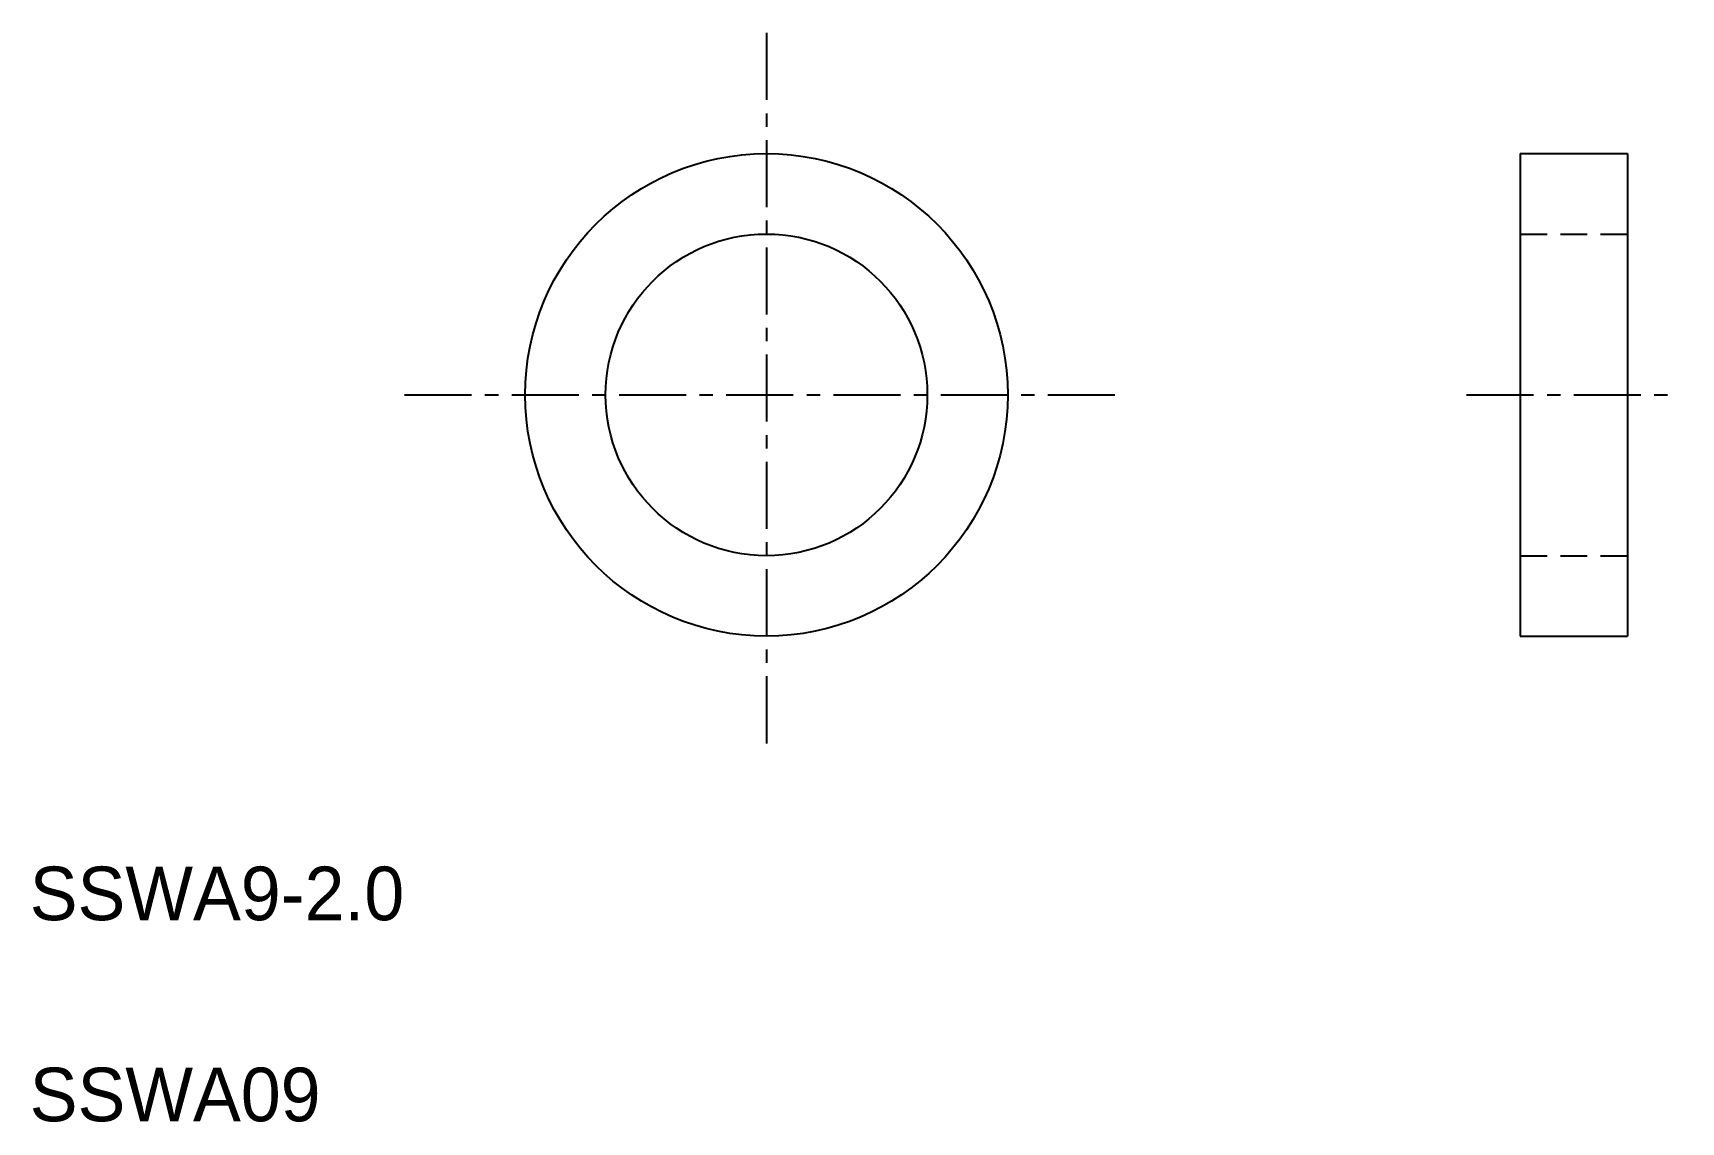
# Model space of a CAD drawing. Extents: x 0.1 to 30.8, y 0 to 20.3.
import ezdxf

# ---------------------------------------------------------------- set-up
doc = ezdxf.new("R2010")
doc.units = 0
doc.linetypes.add('CENTER', pattern=[2, 1.25, -0.25, 0.25, -0.25])
doc.linetypes.add('DASHED', pattern=[0.75, 0.5, -0.25])
doc.layers.get('0').update_dxf_attribs({"linetype": 'CONTINUOUS'})
doc.layers.add('CENTER', color=1, linetype='CENTER')

msp = doc.modelspace()

# ---------------------------------------------------------------- linework, layer by layer
at = {"color": 7, "linetype": 'CONTINUOUS'}
for p, q in [((27.801, 18.049), (29.801, 18.049)), ((27.801, 18.049), (27.801, 9.049)), ((29.801, 18.049), (29.801, 9.049)), ((27.801, 13.549), (27.801, 13.549)), ((27.801, 9.049), (29.801, 9.049))]:
    msp.add_line(p, q, dxfattribs=at)
at = {"color": 3, "linetype": 'DASHED'}
for p, q in [((27.801, 16.549), (29.801, 16.549)), ((27.801, 10.549), (29.801, 10.549))]:
    msp.add_line(p, q, dxfattribs=at)
at = {"color": 7, "linetype": 'CONTINUOUS'}
for radius in [4.5, 3]:
    msp.add_circle((13.742, 13.549), radius, dxfattribs=at)
at = {"layer": 'CENTER', "color": 1, "linetype": 'CENTER'}
for p, q in [((13.742, 20.299), (13.742, 6.799)), ((6.992, 13.549), (20.492, 13.549)), ((26.801, 13.549), (30.801, 13.549))]:
    msp.add_line(p, q, dxfattribs=at)

# ---------------------------------------------------------------- texts
at = {"color": 7, "linetype": 'CONTINUOUS'}
for s, p in [('SSWA9-2.0', (0, 3.75)), ('SSWA09', (0, 0))]:
    msp.add_text(s, height=1, dxfattribs=at).set_placement(p)

doc.saveas('drawing.dxf')
